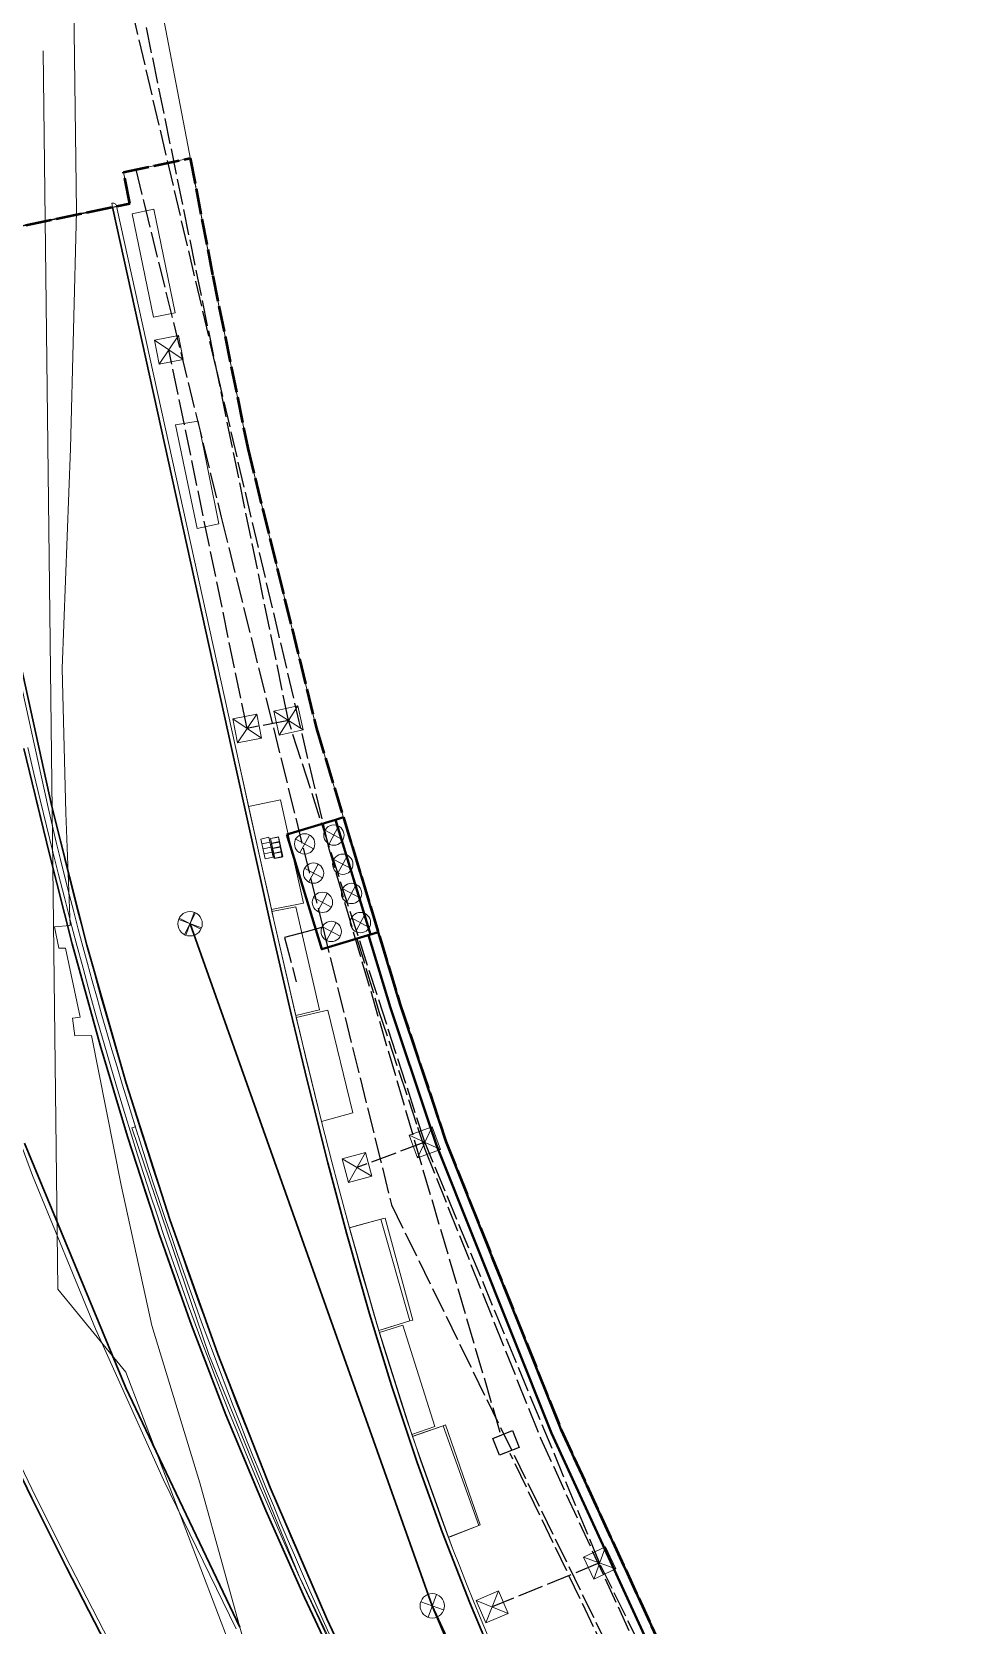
# Model space of a CAD drawing. Header units: metres. Extents: x 105014 to 106600, y 111320 to 118425.
# Drawn here: x 105689.6 to 105735.7, y 118060.1 to 118138.4 of the extents above; entities that cross this region are included whole.
import ezdxf

# ---------------------------------------------------------------- set-up
doc = ezdxf.new("R2010")
doc.units = ezdxf.units.M
doc.linetypes.add('DASHED', pattern=[1.524, 1.27, -0.254])
for name, color, linetype, lineweight in [('00-BASE-LIMITE', 7, 'DASHED', 50), ('00-BASE-UE', 42, 'DASHED', 25), ('10-PAV-CALZADA-BRT', 12, 'CONTINUOUS', 30), ('10-PAV-CALZADA-MIXTA', 8, 'CONTINUOUS', 30), ('10-PAV-SARDINEL', 252, 'CONTINUOUS', 13), ('20-EP-ZONA-DURA', 253, 'CONTINUOUS', 13), ('20-EP-ZONA-VERDE', 84, 'CONTINUOUS', 13), ('30-RED-ENEL-NODOS', 11, 'CONTINUOUS', 13), ('30-RED-ENEL-PROY', 1, 'DASHED', 25), ('30-RED-ETB-PROY', 5, 'DASHED', 25), ('35-RH-ACUE-MENOR-EXIST', 151, 'CONTINUOUS', 13), ('35-RH-ACUE-MENOR-PROY', 5, 'DASHED', 25), ('35-RH-PLUV-COLECTOR', 96, 'CONTINUOUS', 30), ('35-RH-PLUV-NODOS', 94, 'CONTINUOUS', 13), ('35-RH-SUDS-ZONAS', 92, 'CONTINUOUS', 20), ('50-EST-MURO-CONTENCION', 34, 'CONTINUOUS', 40), ('50-EST-MURO-EJE', 32, 'DASHED', 25), ('50-EST-PILOTE', 33, 'CONTINUOUS', 18), ('60-PREDIAL-LOTE', 42, 'CONTINUOUS', 13)]:
    doc.layers.add(name, color=color, linetype=linetype, lineweight=lineweight)

# ---------------------------------------------------------------- blocks, each defined once
blk = doc.blocks.new('CAJA_ENEL')
for p, q in [((-0.6, -0.6), (0.6, 0.6)), ((-0.6, 0.6), (0.6, -0.6))]:
    blk.add_line(p, q)
blk.add_lwpolyline([(-0.6, -0.6), (0.6, -0.6), (0.6, 0.6), (-0.6, 0.6)], close=True)
blk = doc.blocks.new('PILOTE')
for p, q in [((-0.35, -0.35), (0.35, 0.35)), ((-0.35, 0.35), (0.35, -0.35))]:
    blk.add_line(p, q)
blk.add_circle((0, 0), 0.5)
blk = doc.blocks.new('SUMIDERO')
for p, q in [((-0.25, -0.2), (-0.25, 0.2)), ((0, -0.2), (0, 0.2)), ((0.25, -0.2), (0.25, 0.2))]:
    blk.add_line(p, q)
blk.add_lwpolyline([(-0.5, -0.2), (0.5, -0.2), (0.5, 0.2), (-0.5, 0.2)], close=True)
blk = doc.blocks.new('POZO_PLUV')
for p, q in [((-0.42, -0.42), (0.42, 0.42)), ((-0.42, 0.42), (0.42, -0.42))]:
    blk.add_line(p, q)
blk.add_circle((0, 0), 0.6)

msp = doc.modelspace()

# ---------------------------------------------------------------- linework, layer by layer
at = {"layer": '00-BASE-LIMITE'}
msp.add_lwpolyline([(105670.5553, 118057.7015), (105667.6099, 118064.2755), (105665.8355, 118069.5325), (105664.2903, 118074.7313), (105662.5699, 118079.8257), (105661.1887, 118085.0227), (105659.3643, 118095.2983), (105656.4497, 118105.0199), (105654.9687, 118109.8257), (105652.1221, 118119.1427), (105650.2825, 118120.7179), (105659.2199, 118122.7147), (105659.4155, 118122.7563), (105694.3819, 118129.9831), (105694.0621, 118131.5303), (105697.3517, 118132.2101), (105698.4599, 118126.4265), (105698.4599, 118126.4265), (105700.1829, 118117.9479), (105703.5609, 118104.1621), (105707.6863, 118090.5811), (105709.9345, 118083.8471), (105715.5941, 118069.7003), (105721.0973, 118057.7467)], dxfattribs=at)
at = {"layer": '00-BASE-UE'}
msp.add_lwpolyline([(105684.4727, 118127.9351), (105693.5319, 118129.8075), (105694.3819, 118129.9831), (105694.0621, 118131.5303), (105697.3517, 118132.2101), (105698.4599, 118126.4265), (105698.4599, 118126.4265), (105700.1829, 118117.9479), (105703.5609, 118104.1621), (105707.6863, 118090.5811), (105709.9345, 118083.8471), (105715.5941, 118069.7003), (105721.0973, 118057.7467)], dxfattribs=at)
at = {"layer": '10-PAV-CALZADA-BRT'}
for points in [[(105690.0737, 118057.5605), (105688.1385, 118061.3193), (105686.4141, 118064.7623), (105684.5831, 118068.5383), (105682.9305, 118072.0755), (105678.1056, 118083.3148), (105673.8285, 118094.7737), (105670.109, 118106.4256), (105666.9559, 118118.2433), (105666.0693, 118122.0453), (105665.6269, 118124.0394), (105665.6269, 118124.0394), (105671.5906, 118125.2726), (105672.4823, 118125.4569), (105672.8979, 118123.5845), (105678.6853, 118095.1315), (105680.6933, 118087.7769), (105683.1725, 118080.5674), (105686.1125, 118073.5333), (105687.7429, 118070.0437), (105689.5527, 118066.3111), (105691.2587, 118062.9049), (105693.1769, 118059.1793)], [(105689.1629, 118103.1823), (105690.4011, 118098.0445), (105691.5479, 118093.5781), (105692.9223, 118088.5955), (105694.2615, 118084.1053), (105695.8333, 118079.2587), (105697.4081, 118074.8115), (105699.1053, 118070.4095), (105701.0643, 118065.7061), (105702.9681, 118061.4247), (105705.1659, 118056.7463)], [(105699.7857, 118059.9679), (105694.1793, 118071.731), (105689.1935, 118083.7703)]]:
    msp.add_lwpolyline(points, dxfattribs=at)
at = {"layer": '10-PAV-CALZADA-MIXTA'}
msp.add_lwpolyline([(105707.0743, 118053.997), (105704.0777, 118060.37), (105701.2884, 118066.8364), (105698.7095, 118073.3895), (105696.3434, 118080.0224), (105694.1928, 118086.7283), (105692.2598, 118093.5002), (105690.5465, 118100.3309), (105684.4726, 118127.935), (105693.5319, 118129.8073), (105699.5803, 118102.3187), (105700.7289, 118097.1227), (105701.3067, 118094.5439), (105702.2923, 118090.2589), (105703.1053, 118086.8589), (105704.1245, 118082.8017), (105705.0613, 118079.2863), (105706.1769, 118075.3707), (105707.2555, 118071.8539), (105708.5133, 118068.0641), (105709.7635, 118064.5977), (105711.1061, 118061.1659), (105712.6559, 118057.4857)], dxfattribs=at)
at = {"layer": '10-PAV-SARDINEL'}
for points in [[(105711.8696, 118059.321), (105711.485, 118060.2423), (105711.1061, 118061.1659), (105710.7619, 118062.0205), (105710.4234, 118062.8773), (105710.0906, 118063.7364), (105709.7635, 118064.5977), (105709.4423, 118065.4612), (105709.1268, 118066.3267), (105708.8172, 118067.1944), (105708.5133, 118068.0641), (105708.1901, 118069.0086), (105707.8727, 118069.9551), (105707.5611, 118070.9035), (105707.2555, 118071.8539), (105706.9789, 118072.731), (105706.707, 118073.6095), (105706.4396, 118074.4894), (105706.1769, 118075.3707), (105705.891, 118076.3476), (105705.6098, 118077.3258), (105705.3332, 118078.3054), (105705.0613, 118079.2863), (105704.7431, 118080.4565), (105704.4308, 118081.6283), (105704.1245, 118082.8017), (105703.7788, 118084.1526), (105703.439, 118085.505), (105703.1053, 118086.8589), (105702.8307, 118087.9914), (105702.5597, 118089.1247), (105702.2923, 118090.2589), (105701.9601, 118091.6864), (105701.6316, 118093.1147), (105701.3067, 118094.5439), (105701.0166, 118095.833), (105700.7289, 118097.1227), (105700.1534, 118099.7204), (105699.5803, 118102.3187), (105693.5319, 118129.8073), (105693.4914, 118130.0032), (105693.5257, 118130.0072), (105693.5603, 118130.0053), (105693.5939, 118129.9974), (105693.6258, 118129.9839), (105693.6548, 118129.9651), (105693.6801, 118129.9416), (105693.701, 118129.914), (105693.7169, 118129.8833), (105693.7272, 118129.8503), (105693.7272, 118129.8503), (105699.7756, 118102.3618), (105700.3487, 118099.7636), (105700.9242, 118097.1661), (105701.2118, 118095.8768), (105701.5018, 118094.588), (105701.8266, 118093.1594), (105702.155, 118091.7315), (105702.4871, 118090.3045), (105702.7543, 118089.1709), (105703.0252, 118088.0382), (105703.2996, 118086.9064), (105703.6332, 118085.5531), (105703.9726, 118084.2018), (105704.3182, 118082.8518), (105704.6242, 118081.6793), (105704.9362, 118080.5085), (105705.2542, 118079.3393), (105705.5258, 118078.3593), (105705.8021, 118077.3807), (105706.0831, 118076.4034), (105706.3687, 118075.4274), (105706.6311, 118074.5472), (105706.8982, 118073.6681), (105707.1699, 118072.7906), (105707.4461, 118071.9146), (105707.7514, 118070.9654), (105708.0626, 118070.0178), (105708.3795, 118069.0728), (105708.7023, 118068.1295), (105709.0058, 118067.261), (105709.315, 118066.3946), (105709.63, 118065.5303), (105709.9507, 118064.6681), (105710.2773, 118063.8081), (105710.6096, 118062.9502), (105710.9477, 118062.0946), (105711.2914, 118061.2412), (105711.6698, 118060.3188), (105712.054, 118059.3987)], [(105684.4725, 118127.9348), (105690.5465, 118100.3309), (105690.748, 118099.4764), (105690.9541, 118098.6181), (105691.1626, 118097.7652), (105691.3756, 118096.9086), (105691.5909, 118096.0574), (105691.8108, 118095.2026), (105692.033, 118094.3532), (105692.2598, 118093.5002), (105692.4888, 118092.6526), (105692.7225, 118091.8014), (105692.9584, 118090.9557), (105693.199, 118090.1064), (105693.4416, 118089.2627), (105693.689, 118088.4154), (105693.9385, 118087.5736), (105694.1928, 118086.7283), (105694.4491, 118085.8886), (105694.7101, 118085.0454), (105694.9732, 118084.2077), (105695.241, 118083.3667), (105695.5108, 118082.5312), (105695.7855, 118081.6923), (105696.062, 118080.859), (105696.3434, 118080.0224), (105696.6267, 118079.1914), (105696.9148, 118078.3571), (105697.2048, 118077.5284), (105697.4997, 118076.6964), (105697.7963, 118075.87), (105698.0979, 118075.0405), (105698.4012, 118074.2166), (105698.7095, 118073.3895), (105699.0194, 118072.568), (105699.3343, 118071.7434), (105699.6509, 118070.9245), (105699.9725, 118070.1025), (105700.2957, 118069.2862), (105700.6239, 118068.4668), (105700.9536, 118067.6531), (105701.2884, 118066.8364), (105701.6248, 118066.0253), (105701.9662, 118065.2114), (105702.309, 118064.4031), (105702.657, 118063.5919), (105703.0063, 118062.7864), (105703.3608, 118061.9781), (105703.7167, 118061.1754), (105704.0777, 118060.37), (105704.44, 118059.5702)], [(105704.258, 118059.4874), (105703.8954, 118060.2878), (105703.534, 118061.094), (105703.1779, 118061.8974), (105702.823, 118062.7065), (105702.4734, 118063.5127), (105702.1251, 118064.3247), (105701.7819, 118065.1337), (105701.4402, 118065.9484), (105701.1036, 118066.7602), (105700.7685, 118067.5776), (105700.4384, 118068.3921), (105700.1099, 118069.2122), (105699.7864, 118070.0293), (105699.4646, 118070.852), (105699.1477, 118071.6717), (105698.8325, 118072.4971), (105698.5222, 118073.3193), (105698.2137, 118074.1471), (105697.91, 118074.9719), (105697.6082, 118075.8021), (105697.3113, 118076.6292), (105697.0162, 118077.4619), (105696.7259, 118078.2914), (105696.4375, 118079.1265), (105696.154, 118079.9583), (105695.8723, 118080.7957), (105695.5955, 118081.6297), (105695.3207, 118082.4694), (105695.0506, 118083.3056), (105694.7852, 118084.1393), (105694.7825, 118084.1474), (105694.7754, 118084.1728), (105694.5192, 118084.9859), (105694.2579, 118085.8298), (105694.0014, 118086.6703), (105693.7469, 118087.5164), (105693.4972, 118088.3589), (105693.2496, 118089.207), (105693.0066, 118090.0516), (105692.7659, 118090.9016), (105692.5298, 118091.7481), (105692.2959, 118092.6), (105692.0666, 118093.4484), (105691.8396, 118094.3022), (105691.6172, 118095.1524), (105691.3971, 118096.008), (105691.1816, 118096.86), (105690.9684, 118097.7173), (105690.7598, 118098.571), (105690.5535, 118099.4301), (105690.3515, 118100.2865), (105684.2773, 118127.892)], [(105689.3577, 118103.2279), (105689.6604, 118101.9425), (105689.9676, 118100.6582), (105690.2792, 118099.3749), (105690.5952, 118098.0928), (105690.8751, 118096.9752), (105691.1594, 118095.8588), (105691.4481, 118094.7435), (105691.7412, 118093.6295), (105692.0754, 118092.3822), (105692.4156, 118091.1366), (105692.7621, 118089.8928), (105693.1146, 118088.6506), (105693.4399, 118087.5264), (105693.7714, 118086.4037), (105694.1089, 118085.2833), (105694.4526, 118084.1645), (105694.7567, 118083.193), (105695.0657, 118082.223), (105695.3797, 118081.2547), (105695.6988, 118080.2879), (105696.0228, 118079.3229), (105696.3275, 118078.431), (105696.6371, 118077.5409), (105696.9518, 118076.6524), (105697.2713, 118075.7657), (105697.5957, 118074.8809), (105697.925, 118073.9978), (105698.2592, 118073.1165), (105698.5982, 118072.2371), (105698.9421, 118071.3596), (105699.2908, 118070.4842), (105699.6726, 118069.5403), (105700.0592, 118068.5986), (105700.4506, 118067.6588), (105700.8468, 118066.721), (105701.2479, 118065.7854), (105701.7147, 118064.7122), (105702.1874, 118063.6415), (105702.6657, 118062.5735), (105703.15, 118061.508), (105703.6903, 118060.3352), (105704.2364, 118059.1652)], [(105704.0554, 118059.0801), (105703.5089, 118060.251), (105702.9681, 118061.4247), (105702.4834, 118062.4912), (105702.0046, 118063.5602), (105701.5315, 118064.6319), (105701.0643, 118065.7061), (105700.6628, 118066.6427), (105700.2662, 118067.5814), (105699.8744, 118068.5221), (105699.4874, 118069.4648), (105699.1053, 118070.4095), (105698.7561, 118071.2861), (105698.4118, 118072.1646), (105698.0724, 118073.0451), (105697.7378, 118073.9274), (105697.4081, 118074.8115), (105697.0833, 118075.6974), (105696.7634, 118076.5851), (105696.4484, 118077.4746), (105696.1384, 118078.3658), (105695.8333, 118079.2587), (105695.509, 118080.2248), (105695.1896, 118081.1925), (105694.8753, 118082.1618), (105694.5659, 118083.1328), (105694.2615, 118084.1053), (105693.9175, 118085.2251), (105693.5797, 118086.3468), (105693.2479, 118087.4702), (105692.9223, 118088.5955), (105692.5695, 118089.8386), (105692.2228, 118091.0834), (105691.8823, 118092.3299), (105691.5479, 118093.5781), (105691.2546, 118094.693), (105690.9657, 118095.809), (105690.6812, 118096.9262), (105690.4011, 118098.0445), (105690.0849, 118099.3273), (105689.7731, 118100.6113), (105689.4658, 118101.8963)]]:
    msp.add_lwpolyline(points, dxfattribs=at)
at = {"layer": '20-EP-ZONA-DURA'}
for points in [[(105712.054, 118059.3987), (105711.6698, 118060.3188), (105711.2914, 118061.2412), (105710.9477, 118062.0946), (105710.6096, 118062.9502), (105710.2773, 118063.8081), (105710.0575, 118064.3855), (105710.1338, 118064.4157), (105711.5455, 118064.9739), (105711.6235, 118065.0049), (105709.9143, 118069.9159), (105709.7973, 118069.8751), (105708.4012, 118069.3892), (105708.2861, 118069.3491), (105708.2543, 118069.4439), (105709.3877, 118069.8385), (105707.8047, 118074.8115), (105706.6579, 118074.4585), (105706.6311, 118074.5472), (105706.6289, 118074.5543), (105706.7935, 118074.6051), (105708.1579, 118075.0261), (105708.3105, 118075.0721), (105706.9419, 118080.0887), (105706.7241, 118080.0293), (105705.3979, 118079.6676), (105705.1805, 118079.6083), (105704.9362, 118080.5085), (105704.6242, 118081.6793), (105704.3182, 118082.8518), (105703.9726, 118084.2018), (105703.8133, 118084.8327), (105705.3573, 118085.2539), (105704.1273, 118090.3179), (105702.5685, 118089.9577), (105702.5453, 118090.0567), (105703.7147, 118090.3257), (105702.5485, 118095.4003), (105701.3733, 118095.1573), (105701.3513, 118095.2549), (105702.9183, 118095.5789), (105701.7901, 118100.6555), (105700.2231, 118100.3317), (105699.7756, 118102.3618), (105693.7277, 118129.8479), (105694.3819, 118129.9831), (105694.0621, 118131.5303), (105697.3517, 118132.2101), (105698.4599, 118126.4265), (105700.1829, 118117.9479), (105703.5609, 118104.1621), (105707.6863, 118090.5811), (105709.9345, 118083.8471), (105715.5941, 118069.7003), (105721.0973, 118057.7467)], [(105684.2771, 118127.8933), (105690.3515, 118100.2865), (105690.5535, 118099.4301), (105690.7598, 118098.571), (105690.9684, 118097.7173), (105691.1816, 118096.86), (105691.3971, 118096.008), (105691.6172, 118095.1524), (105691.8396, 118094.3022), (105692.0666, 118093.4484), (105692.2959, 118092.6), (105692.5298, 118091.7481), (105692.7659, 118090.9016), (105693.0066, 118090.0516), (105693.2496, 118089.207), (105693.4972, 118088.3589), (105693.7469, 118087.5164), (105694.0014, 118086.6703), (105694.2579, 118085.8298), (105694.5192, 118084.9859), (105694.651, 118084.5676), (105694.4799, 118084.5161), (105698.2642, 118073.3692), (105702.7132, 118062.4706), (105702.7132, 118062.4706), (105702.6657, 118062.5735), (105702.1874, 118063.6415), (105701.7147, 118064.7122), (105701.2479, 118065.7854), (105700.8468, 118066.721), (105700.4506, 118067.6588), (105700.0592, 118068.5986), (105699.6726, 118069.5403), (105699.2908, 118070.4842), (105698.9421, 118071.3596), (105698.5982, 118072.2371), (105698.2592, 118073.1165), (105697.925, 118073.9978), (105697.5957, 118074.8809), (105697.2713, 118075.7657), (105696.9518, 118076.6524), (105696.6371, 118077.5409), (105696.3275, 118078.431), (105696.0228, 118079.3229), (105695.6988, 118080.2879), (105695.3797, 118081.2547), (105695.0657, 118082.223), (105694.7567, 118083.193), (105694.4526, 118084.1645), (105694.1089, 118085.2833), (105693.7714, 118086.4037), (105693.4399, 118087.5264), (105693.1146, 118088.6506), (105692.7621, 118089.8928), (105692.4156, 118091.1366), (105692.0754, 118092.3822), (105691.7412, 118093.6295), (105691.4481, 118094.7435), (105691.1594, 118095.8588), (105690.8751, 118096.9752), (105690.5952, 118098.0928), (105690.2792, 118099.3749), (105689.9676, 118100.6582), (105689.6604, 118101.9425), (105689.3577, 118103.2279)], [(105704.2364, 118059.1652), (105703.6903, 118060.3352), (105703.15, 118061.508), (105702.7132, 118062.4706), (105702.7132, 118062.4706), (105707.8109, 118051.8599)]]:
    msp.add_lwpolyline(points, dxfattribs=at)
at = {"layer": '20-EP-ZONA-VERDE'}
for points in [[(105670.0985, 118158.4915), (105677.8905, 118121.1735), (105679.7206, 118113.2309), (105681.8085, 118105.3519), (105684.1519, 118097.5451), (105686.7484, 118089.8188), (105689.5952, 118082.1812), (105692.6892, 118074.6403), (105696.0272, 118067.2042), (105699.6057, 118059.8809)], [(105693.3543, 118059.2717), (105691.4369, 118062.9955), (105689.7321, 118066.3997), (105687.9235, 118070.1297), (105686.2943, 118073.6165), (105684.0506, 118078.8647), (105682.0641, 118084.2157), (105680.3394, 118089.6567), (105678.8805, 118095.1747), (105673.0935, 118123.6263), (105672.2201, 118127.6311), (105671.4647, 118131.3207), (105670.6777, 118135.3965), (105670.0107, 118139.0375)]]:
    msp.add_lwpolyline(points, dxfattribs=at)
for points in [[(105702.9183, 118095.5789), (105701.3513, 118095.2549), (105700.2231, 118100.3317), (105701.7901, 118100.6555), (105702.9183, 118095.5789)], [(105703.7147, 118090.3257), (105702.5453, 118090.0567), (105701.3733, 118095.1573), (105702.5485, 118095.4003), (105703.7147, 118090.3257)], [(105705.3573, 118085.2539), (105703.8133, 118084.8327), (105702.5685, 118089.9577), (105704.1273, 118090.3179), (105705.3573, 118085.2539)], [(105708.1579, 118075.0261), (105706.6289, 118074.5543), (105705.1805, 118079.6083), (105706.7241, 118080.0293), (105708.1579, 118075.0261)], [(105709.3877, 118069.8385), (105708.2543, 118069.4439), (105706.6579, 118074.4585), (105707.8047, 118074.8115), (105709.3877, 118069.8385)], [(105711.5455, 118064.9739), (105710.0575, 118064.3855), (105708.2861, 118069.3491), (105709.7973, 118069.8751), (105711.5455, 118064.9739)]]:
    msp.add_lwpolyline(points, close=True, dxfattribs=at)
at = {"layer": '30-RED-ENEL-PROY'}
for points in [[(105702.1855, 118104.5551), (105693.8309, 118145.3075)], [(105700.1465, 118104.1687), (105696.3027, 118122.7867)], [(105702.1855, 118104.5551), (105700.1465, 118104.1687)], [(105708.8951, 118083.8111), (105702.1855, 118104.5551)], [(105708.8951, 118083.8111), (105705.5563, 118082.5719)], [(105717.4945, 118063.1225), (105708.8951, 118083.8111)], [(105717.4945, 118063.1225), (105712.2141, 118060.9597)], [(105735.5837, 118026.3123), (105717.4945, 118063.1225)]]:
    msp.add_lwpolyline(points, dxfattribs=at)
at = {"layer": '30-RED-ETB-PROY'}
for points in [[(105712.61, 118069.532), (105704.191, 118098.231), (105693.389, 118144.197)], [(105713.539, 118068.806), (105712.569, 118068.419), (105712.237, 118069.25), (105713.207, 118069.638), (105713.539, 118068.806)], [(105748.733, 117994.915), (105748.268, 117995.448), (105713.094, 118068.514)]]:
    msp.add_lwpolyline(points, dxfattribs=at)
at = {"layer": '35-RH-ACUE-MENOR-EXIST'}
for points in [[(105894.26, 117644.07), (105890.32, 117681.81), (105876.69, 117724.45), (105860.06, 117766.8), (105848.98, 117790.55), (105832.75, 117824.6), (105817.7, 117863.39), (105786.04, 117923.96), (105760.7638, 117960.8852), (105752.69, 117972.68), (105738.2607, 117994.7119), (105703.78, 118047.36), (105694.18, 118072.5), (105691.8049, 118075.4084), (105690.84, 118076.59), (105690.108, 118137.4861)], [(105703.78, 118047.36), (105694.18, 118072.5)]]:
    msp.add_lwpolyline(points, dxfattribs=at)
at = {"layer": '35-RH-ACUE-MENOR-PROY'}
for points in [[(105694.6711, 118131.6561), (105695.0641, 118130.0574), (105698.8758, 118114.5505), (105703.8725, 118094.3856), (105707.2551, 118080.7346), (105734.6526, 118024.8357), (105749.4829, 117995.0151), (105750.1097, 117993.6726), (105753.4681, 117986.478), (105756.1176, 117980.8025), (105761.3407, 117970.2431), (105767.2834, 117956.3149), (105788.8814, 117913.4125), (105817.915, 117854.0722)], [(105703.8725, 118094.3856), (105703.051, 118094.1675), (105701.9902, 118093.8859), (105702.5657, 118091.7098)]]:
    msp.add_lwpolyline(points, dxfattribs=at)
at = {"layer": '35-RH-PLUV-COLECTOR'}
for points in [[(105697.3417, 118094.5606), (105709.2569, 118061.0148)], [(105697.3417, 118094.5606), (105709.2569, 118061.0148)], [(105709.2569, 118061.0148), (105724.1576, 118025.82)], [(105709.2569, 118061.0148), (105725.9247, 118025.0486)]]:
    msp.add_lwpolyline(points, dxfattribs=at)
at = {"layer": '35-RH-SUDS-ZONAS'}
for points in [[(105696.6149, 118124.6108), (105695.5382, 118124.3882), (105694.4857, 118129.4806), (105695.5625, 118129.7031), (105696.6149, 118124.6108)], [(105698.7603, 118114.2301), (105697.6836, 118114.0076), (105696.6311, 118119.1), (105697.734, 118119.2861), (105698.7603, 118114.2301)]]:
    msp.add_lwpolyline(points, close=True, dxfattribs=at)
at = {"layer": '50-EST-MURO-CONTENCION'}
for points in [[(105704.8869, 118099.7964), (105706.602, 118094.1505), (105706.602, 118094.1505), (105706.2181, 118094.0345), (105704.5033, 118099.6799), (105704.8869, 118099.7964)], [(105702.1119, 118098.9535), (105703.8261, 118093.3076), (105706.2181, 118094.0345), (105704.5034, 118099.6799), (105702.1119, 118098.9535)]]:
    msp.add_lwpolyline(points, close=True, dxfattribs=at)
msp.add_lwpolyline([(105720.6459, 118057.5313), (105715.1346, 118069.5027), (105709.4648, 118083.6748), (105709.1095, 118084.739), (105707.2098, 118090.4292), (105706.1235, 118094.0052), (105706.602, 118094.1505), (105707.6862, 118090.5811), (105709.5837, 118084.8974), (105709.9344, 118083.847), (105715.5941, 118069.7002), (105721.0972, 118057.7466)], dxfattribs=at)
at = {"layer": '50-EST-MURO-EJE'}
msp.add_lwpolyline([(105720.6459, 118057.5313), (105715.1346, 118069.5027), (105709.4648, 118083.6748), (105709.1095, 118084.739), (105707.2098, 118090.4292), (105706.1234, 118094.0057), (105705.5493, 118093.8313), (105706.6381, 118090.247), (105708.5403, 118084.549), (105708.9012, 118083.4682), (105714.5832, 118069.2656), (105720.1043, 118057.2729)], dxfattribs=at)
at = {"layer": '60-PREDIAL-LOTE'}
for points in [[(105695.0428, 118144.2613), (105698.4597, 118126.4265), (105700.1828, 118117.9478), (105703.5608, 118104.1621), (105707.6862, 118090.5811), (105709.9344, 118083.847), (105715.5941, 118069.7002), (105721.0972, 118057.7466)], [(105700.149, 118058.674), (105697.827, 118067.071), (105695.456, 118074.805), (105693.958, 118081.702), (105692.496, 118089.064), (105691.673, 118089.051), (105691.5648, 118089.9099), (105691.934, 118089.962), (105691.2106, 118093.3527), (105690.889, 118093.3547), (105690.676, 118094.417), (105691.435, 118094.479), (105691.235, 118100.018), (105691.047, 118107.116), (105691.457, 118117.941), (105691.758, 118129.613), (105691.576, 118143.48)]]:
    msp.add_lwpolyline(points, dxfattribs=at)

# ---------------------------------------------------------------- block references
at = {"layer": '30-RED-ENEL-NODOS'}
for p, rotation in [((105696.3026, 118122.7866), 101.1), ((105702.1855, 118104.5551), 102.5), ((105700.1464, 118104.1687), 101.1), ((105708.8949, 118083.811), 110), ((105705.5563, 118082.5718), 105.1), ((105717.4944, 118063.1225), 115), ((105712.2141, 118060.9597), 113.3)]:
    msp.add_blockref('CAJA_ENEL', p, dxfattribs=dict(at, rotation=rotation))
at = {"layer": '35-RH-PLUV-NODOS'}
for name, p, rotation in [('SUMIDERO', (105701.1318, 118098.2808), 102), ('SUMIDERO', (105701.5877, 118098.2972), 100.7), ('SUMIDERO', (105701.603, 118098.3131), 101.8), ('POZO_PLUV', (105697.3417, 118094.5606), 295), ('POZO_PLUV', (105697.3417, 118094.5606), 295), ('POZO_PLUV', (105697.3417, 118094.5606), 198.1), ('POZO_PLUV', (105697.3417, 118094.5606), 198.1), ('POZO_PLUV', (105709.2594, 118061.0154), 295), ('POZO_PLUV', (105709.2594, 118061.0154), 295)]:
    msp.add_blockref(name, p, dxfattribs=dict(at, rotation=rotation))
at = {"layer": '50-EST-PILOTE'}
for p, rotation in [((105702.983, 118098.4865), 106.9), ((105704.4183, 118098.9225), 286.9), ((105703.419, 118097.0513), 106.9), ((105704.8542, 118097.4872), 286.9), ((105705.2902, 118096.052), 286.9), ((105703.8549, 118095.616), 106.9), ((105705.7261, 118094.6167), 106.9), ((105704.2909, 118094.1808), 106.9)]:
    msp.add_blockref('PILOTE', p, dxfattribs=dict(at, rotation=rotation))

doc.saveas('drawing.dxf')
